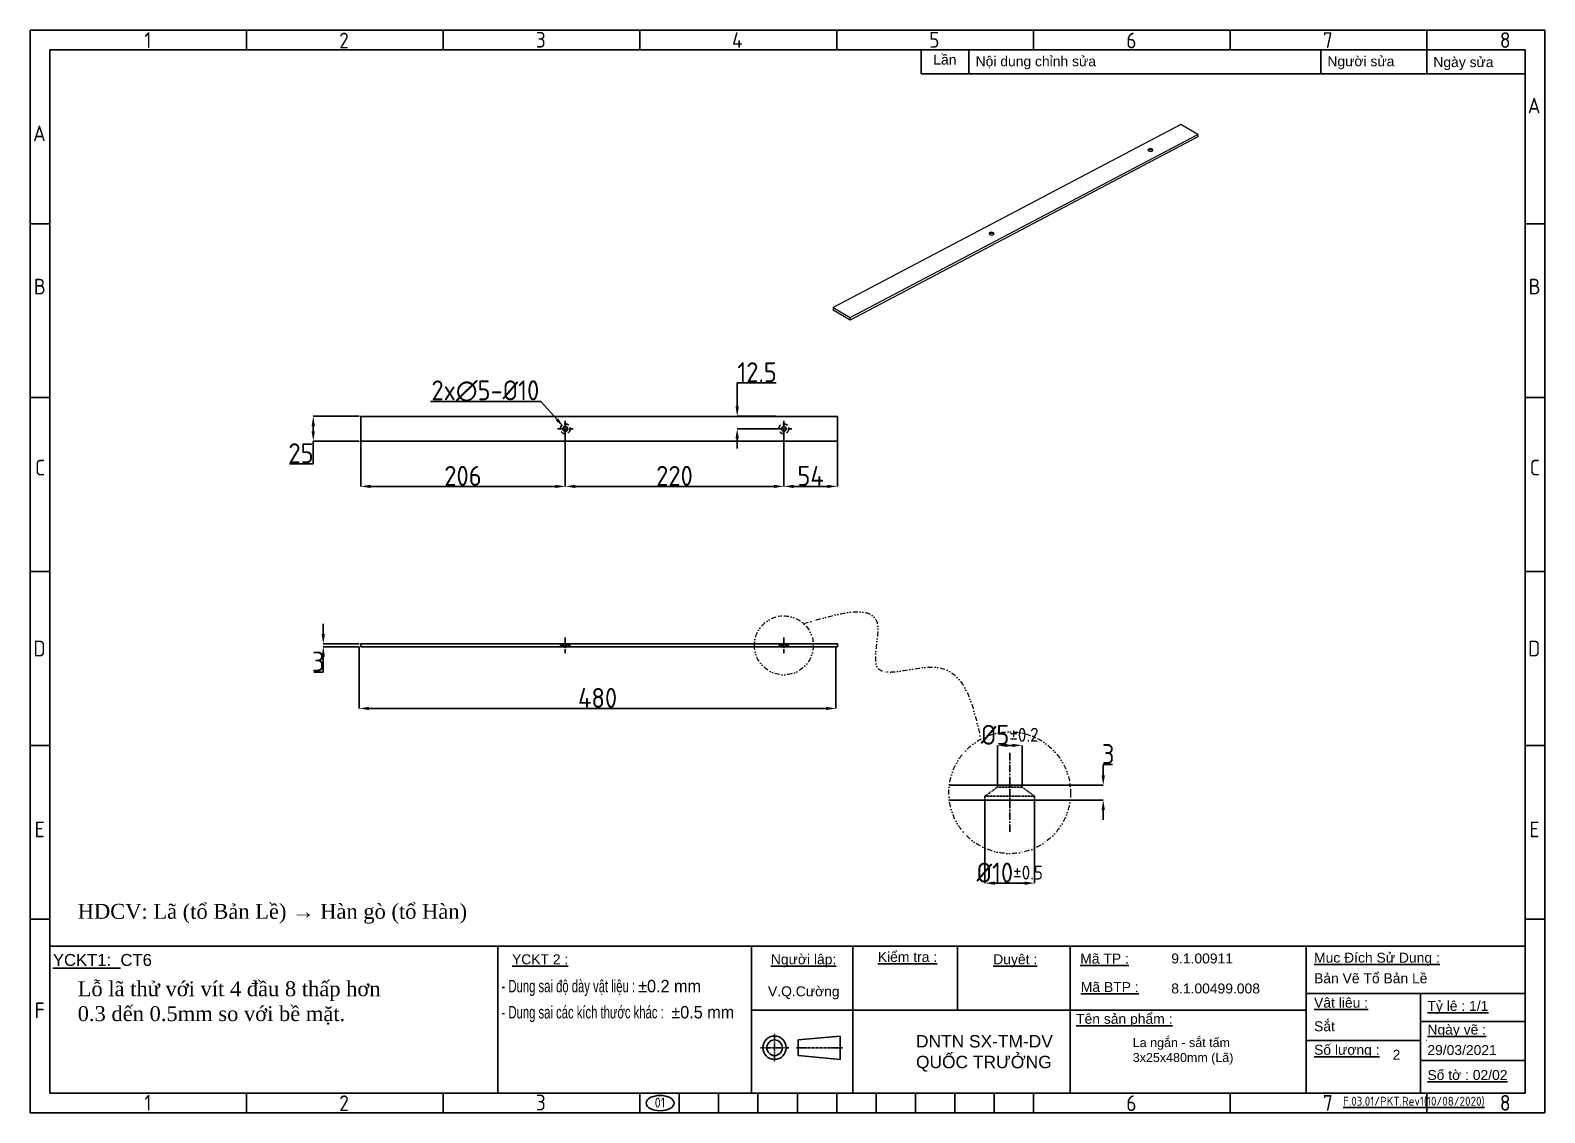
# Model space of a CAD drawing. Header units: millimetres. Extents: x -127318 to -46279, y 54276 to 57025.
# Drawn here: x -88875 to -87350, y 54377 to 55467 of the extents above; entities that cross this region are included whole.
import ezdxf

# ---------------------------------------------------------------- set-up
doc = ezdxf.new("R2010")
doc.units = ezdxf.units.MM
doc.header["$PDMODE"] = 2
for name, pattern in [('CENTER', [2, 1.25, -0.25, 0.25, -0.25]), ('CENTERX2', [4, 2.5, -0.5, 0.5, -0.5]), ('CONTPVMNIL', [0]), ('DASHEDX2', [1.5, 1, -0.5]), ('DIVIDE', [1.25, 0.5, -0.25, 0, -0.25, 0, -0.25])]:
    doc.linetypes.add(name, pattern=pattern)
doc.layers.get('0').update_dxf_attribs({"linetype": 'CONTPVMNIL'})
doc.layers.get('DEFPOINTS').update_dxf_attribs({"color": 6})
for name, color, linetype in [('CENTER', 1, 'CENTERX2'), ('FRAME050', 6, 'Continuous'), ('hatch', 4, 'DASHEDX2'), ('MAIN', 7, 'Continuous')]:
    doc.layers.add(name, color=color, linetype=linetype)
doc.layers.add('d tam', color=2, linetype='CENTER', lineweight=9)
doc.styles.add('ISOCP', font='isocp')
doc.styles.add('SLDTEXTSTYLE3', font='TXT', dxfattribs={"width": 0.65, "bigfont": 'bigfont'})
doc.styles.get("Standard").update_dxf_attribs({"font": 'isocp.shx'})
doc.styles.add('style1', font='arial.ttf', dxfattribs={"width": 0.75})
doc.dimstyles.new('Dim20$0', dxfattribs={"dimtxt": 20, "dimasz": 10, "dimexe": 0, "dimexo": 0, "dimgap": 0.6, "dimtad": 1, "dimtoh": 1, "dimdsep": 46, "dimtxsty": 'ISOCP', "dimcen": 0, "dimclrd": 3, "dimclre": 3, "dimclrt": 7, "dimadec": 3, "dimazin": 2, "dimtp": 0.05, "dimtm": 0.05, "dimtfac": 0.7, "dimtofl": 0, "dimtmove": 0, "dimatfit": 3, "dimfxl": 1, "dimtolj": 1, "dimarcsym": 0})
doc.dimstyles.new('Dim20$3', dxfattribs={"dimtxt": 20, "dimasz": 10, "dimexe": 0, "dimexo": 0, "dimgap": 0.6, "dimtad": 1, "dimtoh": 1, "dimdsep": 46, "dimtxsty": 'ISOCP', "dimcen": 0, "dimclrd": 3, "dimclre": 3, "dimclrt": 7, "dimadec": 3, "dimazin": 2, "dimtp": 0.05, "dimtm": 0.05, "dimtfac": 0.7, "dimtofl": 0, "dimtmove": 0, "dimatfit": 3, "dimfxl": 1, "dimtolj": 1, "dimarcsym": 0})

# ---------------------------------------------------------------- blocks, each defined once
blk = doc.blocks.new('ẢERHAEEH')
at = {"layer": 'FRAME050'}
for p, q in [((-261.36, 213.96), (-261.36, 217.92)), ((-221.76, 213.96), (-221.76, 217.92)), ((-182.16, 213.96), (-182.16, 217.92)), ((-142.56, 213.96), (-142.56, 217.92)), ((-102.96, 213.96), (-102.96, 217.92)), ((-63.36, 213.96), (-63.36, 217.92)), ((-23.76, 213.96), (-23.76, 217.92)), ((-300.96, 178.96), (-304.92, 178.96)), ((0, 178.96), (-3.96, 178.96)), ((-300.96, 143.96), (-304.92, 143.96)), ((0, 143.96), (-3.96, 143.96)), ((-304.92, 108.96), (-300.96, 108.96)), ((-3.96, 108.96), (0, 108.96)), ((-300.96, 73.96), (-304.92, 73.96)), ((0, 73.96), (-3.96, 73.96)), ((-300.96, 38.96), (-304.92, 38.96)), ((0, 38.96), (-3.96, 38.96)), ((-261.36, 0), (-261.36, 3.96)), ((-221.76, 0), (-221.76, 3.96)), ((-182.16, 0), (-182.16, 3.96)), ((-174.24, 0), (-174.24, 3.96)), ((-166.32, 0), (-166.32, 3.96)), ((-158.4, 0), (-158.4, 3.96)), ((-150.48, 0), (-150.48, 3.96)), ((-142.56, 3.96), (-142.56, 0)), ((-134.64, 0), (-134.64, 3.96)), ((-126.72, 0), (-126.72, 3.96)), ((-118.8, 0), (-118.8, 3.96)), ((-110.88, 0), (-110.88, 3.96)), ((-102.96, 0), (-102.96, 3.96)), ((-63.36, 0), (-63.36, 3.96)), ((-23.76, 0), (-23.76, 3.96)), ((-182.16, 0), (-102.96, 0))]:
    blk.add_line(p, q, dxfattribs=at)
at = {"layer": 'MAIN', "color": 7, "linetype": 'Continuous'}
blk.add_lwpolyline([(-300.96, 213.96), (-3.96, 213.96), (-3.96, 3.96), (-300.96, 3.96)], close=True, dxfattribs=at)
at = {"layer": 'FRAME050', "style": 'ISOCP'}
for s, p in [('1', (-281.95, 214.36)), ('2', (-242.72, 214.28)), ('3', (-203.13, 214.42)), ('4', (-163.63, 214.36)), ('5', (-123.93, 214.42)), ('6', (-84.25, 214.28)), ('7', (-44.67, 214.36)), ('8', (-9.03, 214.36)), ('A', (-3.41, 201.17)), ('A', (-304.37, 195.59)), ('B', (-304.21, 164.74)), ('B', (-3.25, 164.74)), ('C', (-303.97, 128.3)), ('C', (-3.01, 128.3)), ('D', (-304.3, 91.87)), ('D', (-3.34, 91.87)), ('E', (-304.05, 55.44)), ('E', (-3.09, 55.44)), ('F', (-304.05, 19.01)), ('1', (-281.95, 0.4)), ('2', (-242.72, 0.32)), ('3', (-203.13, 0.46)), ('6', (-84.25, 0.32)), ('7', (-44.67, 0.4)), ('8', (-9.03, 0.4))]:
    blk.add_text(s, height=3.17, dxfattribs=at).set_placement(p)
blk = doc.blocks.new('*D409')
at = {"color": 3, "lineweight": -2, "ltscale": 30, "transparency": 16777216}
for p, q in [((-88336.5, 55065.8), (-88336.5, 55007.8)), ((-88116.5, 55065.8), (-88116.5, 55007.8)), ((-88326.5, 55007.8), (-88126.5, 55007.8))]:
    blk.add_line(p, q, dxfattribs=at)
at = {"color": 3, "ltscale": 30, "transparency": 16777216}
for points in [[(-88326.5, 55009.4), (-88326.5, 55006.1), (-88336.5, 55007.8)], [(-88126.5, 55009.4), (-88126.5, 55006.1), (-88116.5, 55007.8)]]:
    blk.add_solid(points, dxfattribs=at)
at = {"layer": 'DEFPOINTS', "color": 0, "ltscale": 30, "transparency": 16777216}
for p in [(-88336.5, 55065.8), (-88116.5, 55065.8), (-88116.5, 55007.8)]:
    blk.add_point(p, dxfattribs=at)
at = {"color": 7, "ltscale": 30, "transparency": 16777216, "insert": (-88226.5, 55018.4), "char_height": 20, "attachment_point": 5, "style": 'ISOCP'}
blk.add_mtext('\\A1;220', dxfattribs=at)
blk = doc.blocks.new('*D410')
at = {"color": 3, "lineweight": -2, "ltscale": 30, "transparency": 16777216}
for p, q in [((-88116.5, 55065.8), (-88116.5, 55007.8)), ((-88062.5, 55065.8), (-88062.5, 55007.8)), ((-88106.5, 55007.8), (-88072.5, 55007.8))]:
    blk.add_line(p, q, dxfattribs=at)
at = {"color": 3, "ltscale": 30, "transparency": 16777216}
for points in [[(-88106.5, 55009.4), (-88106.5, 55006.1), (-88116.5, 55007.8)], [(-88072.5, 55009.4), (-88072.5, 55006.1), (-88062.5, 55007.8)]]:
    blk.add_solid(points, dxfattribs=at)
at = {"layer": 'DEFPOINTS', "color": 0, "ltscale": 30, "transparency": 16777216}
for p in [(-88116.5, 55065.8), (-88062.5, 55065.8), (-88062.5, 55007.8)]:
    blk.add_point(p, dxfattribs=at)
at = {"color": 7, "ltscale": 30, "transparency": 16777216, "insert": (-88089.5, 55018.4), "char_height": 20, "attachment_point": 5, "style": 'ISOCP'}
blk.add_mtext('\\A1;54', dxfattribs=at)
blk = doc.blocks.new('*D416')
at = {"color": 3, "lineweight": -2, "ltscale": 30, "transparency": 16777216}
for p, q in [((-88544, 55078.3), (-88590.2, 55078.3)), ((-88590.2, 55068.3), (-88590.2, 55063.3)), ((-88544, 55053.3), (-88590.2, 55053.3)), ((-88590.2, 55053.3), (-88590.2, 55030.6)), ((-88590.2, 55030.6), (-88614.1, 55030.6))]:
    blk.add_line(p, q, dxfattribs=at)
at = {"color": 3, "ltscale": 30, "transparency": 16777216}
for points in [[(-88591.9, 55068.3), (-88588.5, 55068.3), (-88590.2, 55078.3)], [(-88591.9, 55063.3), (-88588.5, 55063.3), (-88590.2, 55053.3)]]:
    blk.add_solid(points, dxfattribs=at)
at = {"layer": 'DEFPOINTS', "color": 0, "ltscale": 30, "transparency": 16777216}
for p in [(-88544, 55078.3), (-88590.2, 55053.3), (-88544, 55053.3)]:
    blk.add_point(p, dxfattribs=at)
at = {"color": 7, "ltscale": 30, "transparency": 16777216, "insert": (-88602.5, 55041.2), "char_height": 20, "attachment_point": 5, "style": 'ISOCP'}
blk.add_mtext('\\A1;25', dxfattribs=at)
blk = doc.blocks.new('*D418')
at = {"color": 3, "lineweight": -2, "ltscale": 30, "transparency": 16777216}
for p, q in [((-88580.1, 54859.3), (-88580.1, 54869.3)), ((-88544, 54849.3), (-88580.1, 54849.3)), ((-88544, 54846.3), (-88580.1, 54846.3)), ((-88580.1, 54836.3), (-88580.1, 54820.9)), ((-88580.1, 54820.9), (-88589.5, 54820.9))]:
    blk.add_line(p, q, dxfattribs=at)
at = {"color": 3, "ltscale": 30, "transparency": 16777216}
for points in [[(-88581.8, 54859.3), (-88578.4, 54859.3), (-88580.1, 54849.3)], [(-88581.8, 54836.3), (-88578.4, 54836.3), (-88580.1, 54846.3)]]:
    blk.add_solid(points, dxfattribs=at)
at = {"layer": 'DEFPOINTS', "color": 0, "ltscale": 30, "transparency": 16777216}
for p in [(-88580.1, 54846.3), (-88544, 54849.3), (-88544, 54846.3)]:
    blk.add_point(p, dxfattribs=at)
at = {"color": 7, "ltscale": 30, "transparency": 16777216, "insert": (-88585.1, 54831.5), "char_height": 20, "attachment_point": 5, "style": 'ISOCP'}
blk.add_mtext('\\A1;3', dxfattribs=at)
blk = doc.blocks.new('*D419')
at = {"color": 3, "lineweight": -2, "ltscale": 30, "transparency": 16777216}
for p, q in [((-88472.2, 55093.2), (-88361, 55093.2)), ((-88361, 55093.2), (-88344.8, 55075.1))]:
    blk.add_line(p, q, dxfattribs=at)
at = {"color": 3, "ltscale": 30, "transparency": 16777216}
blk.add_solid([(-88343.6, 55076.2), (-88346, 55074), (-88338.1, 55067.6)], dxfattribs=at)
at = {"layer": 'DEFPOINTS', "color": 0, "ltscale": 30, "transparency": 16777216}
for p in [(-88338.1, 55067.6), (-88334.8, 55063.9)]:
    blk.add_point(p, dxfattribs=at)
at = {"color": 7, "ltscale": 30, "transparency": 16777216, "insert": (-88416.9, 55103.8), "char_height": 20, "attachment_point": 5, "style": 'ISOCP'}
blk.add_mtext('\\A1;2x∅5-%%C10', dxfattribs=at)
blk = doc.blocks.new('*D662')
at = {"color": 3, "lineweight": -2, "ltscale": 30, "transparency": 16777216}
for p, q in [((-87794.9, 54717), (-87794.9, 54727.7)), ((-87794.9, 54727.7), (-87785.5, 54727.7)), ((-87828.2, 54707), (-87794.9, 54707)), ((-87828.2, 54692), (-87794.9, 54692)), ((-87794.9, 54682), (-87794.9, 54672))]:
    blk.add_line(p, q, dxfattribs=at)
at = {"color": 3, "ltscale": 30, "transparency": 16777216}
for points in [[(-87796.6, 54717), (-87793.2, 54717), (-87794.9, 54707)], [(-87796.6, 54682), (-87793.2, 54682), (-87794.9, 54692)]]:
    blk.add_solid(points, dxfattribs=at)
at = {"layer": 'DEFPOINTS', "color": 0, "ltscale": 30, "transparency": 16777216}
for p in [(-87828.2, 54707), (-87794.9, 54707), (-87828.2, 54692)]:
    blk.add_point(p, dxfattribs=at)
at = {"color": 7, "ltscale": 30, "transparency": 16777216, "insert": (-87789.9, 54738.3), "char_height": 20, "attachment_point": 5, "style": 'ISOCP'}
blk.add_mtext('\\A1;3', dxfattribs=at)
blk = doc.blocks.new('*D663')
at = {"color": 3, "lineweight": -2, "ltscale": 30, "transparency": 16777216}
for p, q in [((-87901.5, 54707.9), (-87901.5, 54747.1)), ((-87891.5, 54747.1), (-87886.5, 54747.1)), ((-87876.5, 54707.9), (-87876.5, 54747.1))]:
    blk.add_line(p, q, dxfattribs=at)
at = {"color": 3, "ltscale": 30, "transparency": 16777216}
for points in [[(-87891.5, 54748.7), (-87891.5, 54745.4), (-87901.5, 54747.1)], [(-87886.5, 54748.7), (-87886.5, 54745.4), (-87876.5, 54747.1)]]:
    blk.add_solid(points, dxfattribs=at)
at = {"layer": 'DEFPOINTS', "color": 0, "ltscale": 30, "transparency": 16777216}
for p in [(-87876.5, 54747.1), (-87901.5, 54707.9), (-87876.5, 54707.9)]:
    blk.add_point(p, dxfattribs=at)
at = {"color": 7, "ltscale": 30, "transparency": 16777216, "insert": (-87889, 54757.7), "char_height": 20, "attachment_point": 5, "style": 'ISOCP'}
blk.add_mtext('\\A1;%%C5{\\H14;±0.2}', dxfattribs=at)
blk = doc.blocks.new('*D664')
at = {"color": 3, "lineweight": -2, "ltscale": 30, "transparency": 16777216}
for p, q in [((-87914, 54692), (-87914, 54608.4)), ((-87864, 54692), (-87864, 54608.4)), ((-87904, 54608.4), (-87874, 54608.4))]:
    blk.add_line(p, q, dxfattribs=at)
at = {"color": 3, "ltscale": 30, "transparency": 16777216}
for points in [[(-87904, 54610), (-87904, 54606.7), (-87914, 54608.4)], [(-87874, 54610), (-87874, 54606.7), (-87864, 54608.4)]]:
    blk.add_solid(points, dxfattribs=at)
at = {"layer": 'DEFPOINTS', "color": 0, "ltscale": 30, "transparency": 16777216}
for p in [(-87914, 54692), (-87864, 54692), (-87864, 54608.4)]:
    blk.add_point(p, dxfattribs=at)
at = {"color": 7, "ltscale": 30, "transparency": 16777216, "insert": (-87889, 54619), "char_height": 20, "attachment_point": 5, "style": 'ISOCP'}
blk.add_mtext('\\A1;%%C10{\\H14;±0.5}', dxfattribs=at)
blk = doc.blocks.new('*D672')
at = {"color": 3, "lineweight": -2, "ltscale": 30, "transparency": 16777216}
for p, q in [((-88163.4, 55088.3), (-88163.4, 55112.1)), ((-88163.4, 55112.1), (-88124, 55112.1)), ((-88124.5, 55078.3), (-88163.4, 55078.3)), ((-88124.5, 55065.8), (-88163.4, 55065.8)), ((-88163.4, 55055.8), (-88163.4, 55045.8))]:
    blk.add_line(p, q, dxfattribs=at)
at = {"color": 3, "ltscale": 30, "transparency": 16777216}
for points in [[(-88165.1, 55088.3), (-88161.7, 55088.3), (-88163.4, 55078.3)], [(-88165.1, 55055.8), (-88161.7, 55055.8), (-88163.4, 55065.8)]]:
    blk.add_solid(points, dxfattribs=at)
at = {"layer": 'DEFPOINTS', "color": 0, "ltscale": 30, "transparency": 16777216}
for p in [(-88163.4, 55078.3), (-88124.5, 55078.3, 0), (-88124.5, 55065.8, 0)]:
    blk.add_point(p, dxfattribs=at)
at = {"color": 7, "ltscale": 30, "transparency": 16777216, "insert": (-88143.4, 55122.7), "char_height": 20, "attachment_point": 5, "style": 'ISOCP'}
blk.add_mtext('\\A1;12.5', dxfattribs=at)

msp = doc.modelspace()

# ---------------------------------------------------------------- linework, layer by layer
at = {"color": 0, "linetype": 'Continuous', "lineweight": 0, "extrusion": (-1.11022e-16, 0.830102, 0.557611)}
for p, q in [((-87716.688, 55372.124), (-88066.812, 55187.812)), ((-88049.65, 55177.676), (-87699.526, 55361.987)), ((-87699.526, 55359.497), (-88049.65, 55175.185)), ((-87699.526, 55361.987), (-87716.688, 55372.124)), ((-87699.526, 55361.987), (-87699.526, 55359.497)), ((-88066.812, 55187.812), (-88066.812, 55185.322)), ((-88066.812, 55187.812), (-88049.65, 55177.676)), ((-88049.65, 55175.185), (-88066.812, 55185.322)), ((-88049.65, 55177.676), (-88049.65, 55175.185))]:
    msp.add_line(p, q, dxfattribs=at)
for p, q in [((-88149.078, 54545.068), (-88855.254, 54545.068)), ((-88404.315, 54545.068), (-88404.315, 54397.103)), ((-87941.552, 54545.068), (-87941.552, 54480.554)), ((-87590.609, 54497.305), (-87590.609, 54545.068)), ((-88149.078, 54480.554), (-87828.297, 54480.554)), ((-88047.101, 54484.656), (-88047.101, 54397.103)), ((-87475.408, 54469.169), (-87370.254, 54469.169)), ((-87475.408, 54429.955), (-87370.254, 54429.955))]:
    msp.add_line(p, q)
at = {"ltscale": 3}
msp.add_line((-87828.297, 54480.554), (-87590.609, 54480.554), dxfattribs=at)
at = {"linetype": 'ByBlock'}
msp.add_line((-87475.408, 54449.903), (-87475.408, 54397.103), dxfattribs=at)
at = {"ltscale": 30, "elevation": 0}
for points in [[(-88542.453, 55053.269), (-88062.453, 55053.269), (-88062.453, 55078.269), (-88542.453, 55078.269)], [(-88542.453, 54846.309), (-88062.453, 54846.309), (-88062.453, 54849.309), (-88542.453, 54849.309)]]:
    msp.add_lwpolyline(points, close=True, dxfattribs=at)
at = {"ltscale": 30}
for points in [[(-87828.237, 54706.957), (-87949.797, 54706.957)], [(-87949.797, 54691.957), (-87828.237, 54691.957)]]:
    msp.add_lwpolyline(points, dxfattribs=at)
for centre in [(-88336.453, 55065.769, 0), (-88116.453, 55065.769, 0)]:
    msp.add_circle(centre, 2.5, dxfattribs=at)
at = {"color": 0, "linetype": 'Continuous', "lineweight": 0, "extrusion": (-8.62594e-17, 2.22045e-16, -1)}
for centre in [(-87747.373, 55346.385), (-87907.347, 55262.172)]:
    msp.add_ellipse(centre, major_axis=(-2.5, 0), ratio=0.55761129, start_param=-0.756629, end_param=5.52655631, dxfattribs=at)
at = {"color": 0, "linetype": 'Continuous', "lineweight": 0}
for centre in [(-87747.373, 55343.895), (-87907.347, 55259.682)]:
    msp.add_ellipse(centre, major_axis=(-5, 0), ratio=0.55761129, start_param=-2.09356744, end_param=-1.04802521, dxfattribs=at)
at = {"color": 1}
msp.add_ellipse((-88240.99, 54386.973), major_axis=(-14.053, 0), ratio=0.55171628, dxfattribs=at)
at = {"layer": 'CENTER', "ltscale": 3}
for p, q in [((-88336.453, 55073.769, 0), (-88336.453, 55057.769, 0)), ((-88116.453, 55073.769, 0), (-88116.453, 55057.769, 0)), ((-88344.453, 55065.769, 0), (-88328.453, 55065.769, 0)), ((-88124.453, 55065.769, 0), (-88108.453, 55065.769, 0)), ((-88336.453, 54855.809, 0), (-88336.453, 54839.809, 0)), ((-88116.453, 54855.809, 0), (-88116.453, 54839.809, 0)), ((-87889.017, 54739.457), (-87889.017, 54659.457))]:
    msp.add_line(p, q, dxfattribs=at)
at = {"layer": 'CENTER', "color": 1, "linetype": 'CENTER', "ltscale": 0.05}
for p, q in [((-88125.824, 54456.998), (-88125.824, 54428.476)), ((-88111.563, 54442.737), (-88140.085, 54442.737))]:
    msp.add_line(p, q, dxfattribs=at)
at = {"layer": 'CENTER'}
msp.add_line((-88057.455, 54442.737), (-88103.671, 54442.737), dxfattribs=at)
at = {"layer": 'd tam', "linetype": 'DIVIDE', "ltscale": 10}
for centre, radius in [((-88116.453, 54847.809, 0), 29.644), ((-87889.017, 54699.457), 61.241)]:
    msp.add_circle(centre, radius, dxfattribs=at)
msp.add_open_spline([(-88096.424, 54869.664, 0), (-88061.644, 54879.907, 0), (-88006.253, 54896.219, 0), (-88038.436, 54803.807, 0), (-87939.318, 54847.19, 0), (-87926.146, 54788.699, 0), (-87918.381, 54754.219, 0)], degree=3, knots=[0, 0, 0, 0, 74.04038032, 117.91612184, 176.82347715, 261.41490248, 261.41490248, 261.41490248, 261.41490248], dxfattribs=at)
at = {"layer": 'DEFPOINTS', "ltscale": 30}
msp.add_lwpolyline([(-88875.054, 55466.903), (-87350.454, 55466.903), (-87350.454, 54377.303), (-88875.054, 54377.303)], close=True, dxfattribs=at)
at = {"layer": 'hatch'}
for p, q in [((-88338.953, 54848.909, 0), (-88341.453, 54847.109, 0)), ((-88341.453, 54847.109, 0), (-88331.453, 54847.109, 0)), ((-88341.453, 54847.109, 0), (-88341.453, 54846.309, 0)), ((-88338.953, 54849.309, 0), (-88338.953, 54848.909, 0)), ((-88338.953, 54848.909, 0), (-88333.953, 54848.909, 0)), ((-88333.953, 54849.309, 0), (-88333.953, 54848.909, 0)), ((-88333.953, 54848.909, 0), (-88331.453, 54847.109, 0)), ((-88331.453, 54847.109, 0), (-88331.453, 54846.309, 0)), ((-88118.953, 54848.909, 0), (-88121.453, 54847.109, 0)), ((-88121.453, 54847.109, 0), (-88111.453, 54847.109, 0)), ((-88121.453, 54847.109, 0), (-88121.453, 54846.309, 0)), ((-88118.953, 54849.309, 0), (-88118.953, 54848.909, 0)), ((-88118.953, 54848.909, 0), (-88113.953, 54848.909, 0)), ((-88113.953, 54849.309, 0), (-88113.953, 54848.909, 0)), ((-88113.953, 54848.909, 0), (-88111.453, 54847.109, 0)), ((-88111.453, 54847.109, 0), (-88111.453, 54846.309, 0)), ((-87901.517, 54704.957), (-87914.017, 54695.957)), ((-87901.517, 54706.957), (-87901.517, 54704.957)), ((-87901.517, 54704.957), (-87876.517, 54704.957)), ((-87876.517, 54706.957), (-87876.517, 54704.957)), ((-87876.517, 54704.957), (-87864.017, 54695.957)), ((-87914.017, 54695.957), (-87864.017, 54695.957)), ((-87914.017, 54695.957), (-87914.017, 54691.957)), ((-87864.017, 54695.957), (-87864.017, 54691.957))]:
    msp.add_line(p, q, dxfattribs=at)
at = {"layer": 'hatch', "ltscale": 5}
for centre in [(-88336.453, 55065.769, 0), (-88116.453, 55065.769, 0)]:
    msp.add_circle(centre, 5, dxfattribs=at)
at = {"layer": 'MAIN'}
for p, q in [((-87978.064, 55423.103), (-87978.064, 55447.103)), ((-87930.064, 55423.103), (-87930.064, 55447.103)), ((-87575.925, 55423.103), (-87575.925, 55447.103)), ((-87469.254, 55423.103), (-87469.254, 55447.103)), ((-87978.064, 55423.103), (-87370.254, 55423.103)), ((-88149.078, 54545.068), (-87370.254, 54545.068)), ((-88149.078, 54480.554), (-88149.078, 54545.068)), ((-88047.101, 54484.656), (-88047.101, 54545.068)), ((-87828.297, 54497.305), (-87828.297, 54545.068)), ((-87828.297, 54449.903), (-87828.297, 54497.305)), ((-87590.609, 54497.305), (-87370.254, 54497.305)), ((-87590.609, 54449.903), (-87590.609, 54497.305)), ((-87475.408, 54449.903), (-87475.408, 54497.305)), ((-88149.078, 54397.103), (-88149.078, 54480.554)), ((-88101.849, 54450.578), (-88059.71, 54454.498)), ((-88101.849, 54450.578), (-88101.849, 54434.896)), ((-88059.71, 54454.498), (-88059.71, 54430.976)), ((-87828.297, 54397.103), (-87828.297, 54449.903)), ((-87590.609, 54449.903), (-87475.408, 54449.903)), ((-87590.609, 54397.103), (-87590.609, 54449.903)), ((-87469.655, 54449.903), (-87469.445, 54449.903)), ((-88059.71, 54430.976), (-88101.849, 54434.896))]:
    msp.add_line(p, q, dxfattribs=at)
for radius in [11.761, 7.841]:
    msp.add_circle((-88125.824, 54442.737), radius, dxfattribs=at)

# ---------------------------------------------------------------- block references
at = {"xscale": 5, "yscale": 5, "zscale": 5}
msp.add_blockref('ẢERHAEEH', (-87350.454, 54377.303), dxfattribs=at)

# ---------------------------------------------------------------- texts
at = {"attachment_point": 1}
for s, insert, char_height, width in [('{\\fArial|b0|i0|c0|p34;Lần}', (-87965.98, 55442.37), 10, 24.50884), ('{\\fArial|b0|i0|c0|p34;\\LYCKT1:\\l  CT6}', (-88852.302, 54537.088), 12, 178.40641), ('{\\fArial|b0|i0|c0|p34;29/03/2021}', (-87468.604, 54445.376), 10, 11.98235), ('{\\LF.03.01/PKT.Rev1(10/08/2020)}', (-87553.415, 54393.375), 9, 28.97216)]:
    msp.add_mtext(s, dxfattribs=dict(at, insert=insert, char_height=char_height, width=width))
at = {"color": 0, "attachment_point": 1, "style": 'SLDTEXTSTYLE3'}
for s, insert, char_height, width in [('{\\fArial|b0|i0|c0|p34;\\W1;\\C256;Nội dung chỉnh sửa}', (-87923.364, 55440.716), 10, 183.25343), ('{\\fArial|b0|i0|c0|p34;\\W1;\\C256;Người sửa}', (-87569.226, 55440.716), 10, 183.25343), ('{\\fArial|b0|i0|c0|p34;\\W1;\\C256;Ngày sửa}', (-87462.554, 55439.85), 10, 183.25343), ('{\\fArial|b0|i0|c0|p34;\\W1;\\L\\C256;YCKT 2 :}', (-88390.083, 54536.732), 10, 69.4708), ('{\\fArial|b0|i0|c0|p34;\\W1;\\L\\C256;Người lập:}', (-88129.494, 54536.732), 10, 69.4708), ('{\\fArial|b0|i0|c0|p34;\\W1;\\L\\C256;Kiểm tra :}', (-88021.867, 54539.153), 10, 69.4708), ('{\\fArial|b0|i0|c0|p34;\\W1;\\L\\C256;Duyệt :}', (-87905.63, 54536.732), 10, 69.4708), ('{\\fArial|b0|i0|c0|p34;\\W1;\\L\\C256;Mã TP :}', (-87818.06, 54537.447), 10, 69.4708), ('{\\fArial|b0|i0|c0|p34;\\W1;\\C256;9.1.00911}', (-87726.416, 54537.593), 10, 69.4708), ('{\\fArial|b0|i0|c0|p34;\\W1;\\L\\C256;Mục Đích Sử Dụng :}', (-87582.639, 54538.357), 10, 132.60042), ('{\\fArial|b0|i0|c0|p34; - Dung sai độ dày vật liệu : \\W0.933;%%P0.2 mm}', (-88403.768, 54510.993), 12.5, 402.93533), ('{\\fArial|b0|i0|c0|p34;\\W1;\\C256;V.Q.Cường}', (-88132.392, 54504.475), 10, 69.4708), ('{\\fArial|b0|i0|c0|p34;\\W1;\\L\\C256;Mã BTP :}', (-87817.418, 54508.82), 10, 69.4708), ('{\\fArial|b0|i0|c0|p34;\\W1;\\C256;8.1.00499.008}', (-87726.416, 54507.375), 10, 69.4708), ('{\\fArial|b0|i0|c0|p34;\\W1;\\C256;Bản Vẽ Tổ Bản Lề }', (-87582.639, 54517.591), 10, 132.60042), ('{\\fArial|b0|i0|c0|p34;\\W1;\\L\\C256;Vật liệu :}', (-87582.639, 54493.044), 10, 69.4708), ('{\\fArial|b0|i0|c0|p34;\\W1;\\L\\C256;Tỷ lệ : 1/1}', (-87468.518, 54489.784), 10, 69.4708), ('{\\fArial|b0|i0|c0|p34; - Dung sai các kích thước khác : \\W0.933; %%P0.5 mm}', (-88403.768, 54484.726), 12.5, 402.93533), ('{\\fArial|b0|i0|c0|p34;\\W1;\\L\\C256;Tên sản phẩm :}', (-87822.244, 54476.79), 10, 101.78068), ('{\\fArial|b0|i0|c0|p34;\\W1;\\C256;Sắt }', (-87582.639, 54469.343), 10, 69.4708), ('{\\fArial|b0|i0|c0|p34;\\W1;\\L\\C256;Ngày vẽ :}', (-87468.518, 54465.995), 10, 69.4708), ('{\\fArial|b0|i0|c0|p34;\\W1;\\C256;DNTN SX-TM-DV QUỐC TRƯỞNG}', (-87983.369, 54455.457), 12.5, 186.26577), ('{\\fArial|b0|i0|c0|p34;\\W1;\\C256;La ngắn - sắt tấm 3x25x480mm (Lã)}', (-87765.153, 54452.365, 0), 9, 151.21974), ('{\\fArial|b0|i0|c0|p34;\\W1;\\L\\C256;Số lượng :}', (-87582.639, 54445.642), 10, 69.4708), ('{\\fArial|b0|i0|c0|p34;\\W1;\\C256;2}', (-87503.552, 54440.657), 10, 69.4708), ('{\\fArial|b0|i0|c0|p34;\\W1;\\L\\C256;Số tờ : 02/02}', (-87468.518, 54420.26), 10, 79.72743)]:
    msp.add_mtext(s, dxfattribs=dict(at, insert=insert, char_height=char_height, width=width))
at = {"ltscale": 30, "char_height": 15, "attachment_point": 1, "style": 'style1'}
for s, insert, width in [('\\pt225;{\\fTimes New Roman|b0|i0|c0|p18;^J\\W1;HDCV: Lã (tổ Bản Lề) \\fTimes New Roman|b0|i0|c134|p18;→ \\fTimes New Roman|b0|i0|c0|p18;Hàn gò (tổ Hàn)}', (-88827.324, 54612.504, 0), 506.55276), ('\\pt225;{\\fTimes New Roman|b0|i0|c0|p18;^J\\W1;Lỗ lã thử với vít 4 đầu 8 thấp hơn 0.3 dến 0.5mm so với bề mặt.}', (-88827.324, 54534.561, 0), 316.51423)]:
    msp.add_mtext(s, dxfattribs=dict(at, insert=insert, width=width))
at = {"color": 7, "insert": (-88246.471, 54392.444), "char_height": 10, "width": 24.50884, "attachment_point": 1}
msp.add_mtext('01', dxfattribs=at)

# ---------------------------------------------------------------- dimensions: what is measured, and where the dimension line sits
at = {"ltscale": 30}
for base, p1, p2, picture, middle in [((-88163.388, 55078.269), (-88124.453, 55065.769, 0), (-88124.453, 55078.269, 0), '*D672', (-88143.373, 55112.104)), ((-88590.199, 55053.269, 0), (-88543.953, 55078.269, 0), (-88543.953, 55053.269, 0), '*D416', (-88602.467, 55030.601, 0)), ((-88580.099, 54846.309, 0), (-88543.953, 54849.309, 0), (-88543.953, 54846.309, 0), '*D418', (-88585.113, 54820.895, 0))]:
    dim = msp.add_linear_dim(base=base, p1=p1, p2=p2, angle=90, dimstyle='Dim20$0', dxfattribs=at)
    dim.commit()
    dim.dimension.update_dxf_attribs({"geometry": picture, "text_midpoint": middle, "dimtype": 160})
dim = msp.add_diameter_dim_2p(p1=(-88334.785, 55063.907, 0), p2=(-88338.121, 55067.631, 0), text='2x<>-%%C10', dimstyle='Dim20$3', dxfattribs=at)
dim.commit()
dim.dimension.update_dxf_attribs({"geometry": '*D419', "text_midpoint": (-88416.89, 55093.201, 0), "dimtype": 163})
for base, p1, p2, location in [((-88336.453, 55007.771, 0), (-88542.453, 55065.769, 0), (-88336.453, 55065.769, 0), (-88439.453, 55018.371)), ((-88062.453, 54784.259, 0), (-88543.953, 54846.309, 0), (-88063.953, 54846.309, 0), (-88303.953, 54794.859))]:
    msp.add_linear_dim(base=base, p1=p1, p2=p2, location=location, dimstyle='Dim20$0', dxfattribs=at).render()
for base, p1, p2, picture, middle in [((-88116.453, 55007.771, 0), (-88336.453, 55065.769, 0), (-88116.453, 55065.769, 0), '*D409', (-88226.453, 55018.373, 0)), ((-88062.453, 55007.771, 0), (-88116.453, 55065.769, 0), (-88062.453, 55065.769, 0), '*D410', (-88089.453, 55018.371, 0))]:
    dim = msp.add_linear_dim(base=base, p1=p1, p2=p2, dimstyle='Dim20$0', override={"dimtmove": 1}, dxfattribs=at)
    dim.commit()
    dim.dimension.update_dxf_attribs({"geometry": picture, "text_midpoint": middle})
for base, p1, p2, override, picture, middle in [((-87876.517, 54747.061), (-87901.517, 54707.947), (-87876.517, 54707.947), {"dimgap": 0.6, "dimtad": 3, "dimlfac": 0.2, "dimtol": 1, "dimlim": 0, "dimtp": 0.2, "dimtm": 0.2}, '*D663', (-87889.017, 54747.061)), ((-87864.017, 54608.379), (-87914.017, 54691.957), (-87864.017, 54691.957), {"dimtad": 3, "dimlfac": 0.2, "dimtol": 1, "dimtp": 0.5, "dimtm": 0.5}, '*D664', (-87889.017, 54608.379))]:
    dim = msp.add_linear_dim(base=base, p1=p1, p2=p2, text='%%C<>', dimstyle='Dim20$0', override=override, dxfattribs=at)
    dim.commit()
    dim.dimension.update_dxf_attribs({"geometry": picture, "text_midpoint": middle, "dimtype": 160})
dim = msp.add_linear_dim(base=(-87794.9, 54706.957), p1=(-87828.237, 54691.957), p2=(-87828.237, 54706.957), angle=90, dimstyle='Dim20$0', override={"dimtad": 3, "dimlfac": 0.2}, dxfattribs=at)
dim.commit()
dim.dimension.update_dxf_attribs({"geometry": '*D662', "text_midpoint": (-87789.885, 54727.718), "dimtype": 160})

doc.saveas('drawing.dxf')
